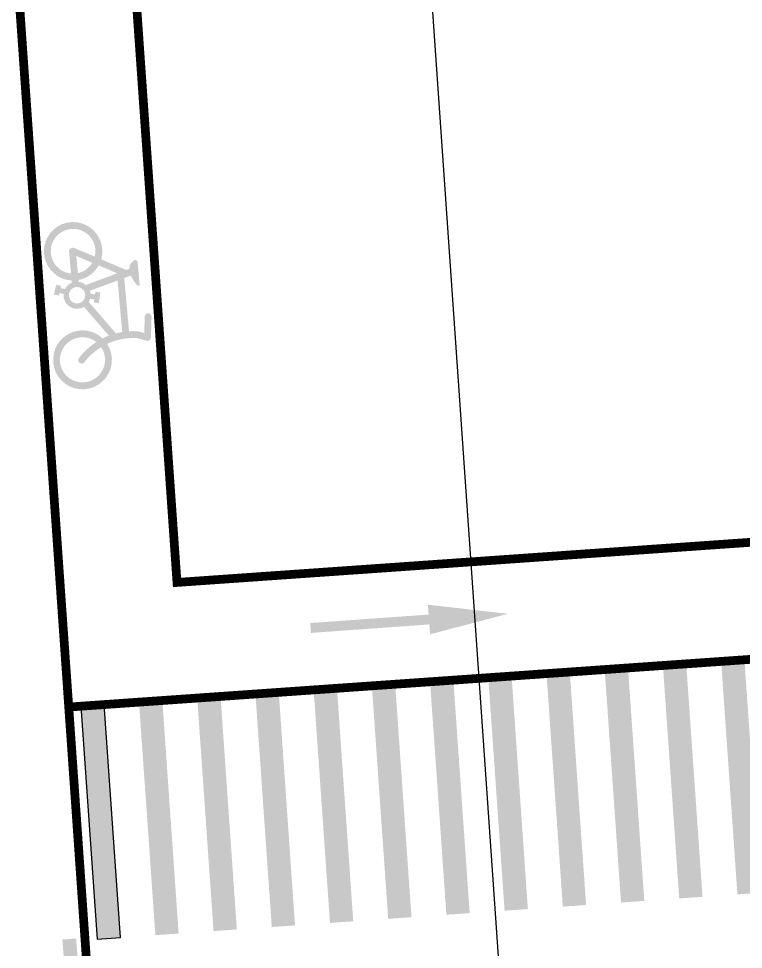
# Model space of a CAD drawing. Extents: x 561664 to 562035, y 4300329 to 4300600.
# Drawn here: x 561718.45 to 561730.87, y 4300411.08 to 4300427.02 of the extents above; entities that cross this region are included whole.
import ezdxf

# ---------------------------------------------------------------- set-up
doc = ezdxf.new("R2010")
doc.units = 0
doc.header["$LTSCALE"] = 10
for name, color, linetype in [('@-交通标志', 7, 'CONTINUOUS'), ('@-道路标线', 7, 'CONTINUOUS'), ('AXIS', 6, 'CONTINUOUS')]:
    doc.layers.add(name, color=color, linetype=linetype)

# ---------------------------------------------------------------- blocks, each defined once
blk = doc.blocks.new('*U58')
at = {"layer": '@-道路标线'}
h = blk.add_hatch(color=0, dxfattribs=at)
h.dxf.hatch_style = 1
h.paths.add_polyline_path([(0.2075270758436646, 4.001524900195428), (0.2075487485437145, 1.124473918262189e-06), (0.6075487462879621, -4.089871399085704e-05), (0.6079691350661772, 4.001482830938393)])
blk = doc.blocks.new('*U59')
at = {"layer": '@-道路标线', "color": 0, "linetype": 'ByBlock', "lineweight": -2, "transparency": 16777216, "rotation": 4.006019333095774}
for p in [(561732.5589052937, 4300412.144776128), (561733.55646201, 4300412.214637402), (561729.5662351446, 4300411.935192304), (561730.5637918611, 4300412.005053579), (561731.5613485774, 4300412.074914853), (561727.571121712, 4300411.795469755), (561728.5686784283, 4300411.86533103), (561725.5760082793, 4300411.655747206), (561726.5735649957, 4300411.72560848), (561723.5808948467, 4300411.516024657), (561724.578451563, 4300411.585885931), (561720.5882246976, 4300411.306440832), (561721.585781414, 4300411.376302107), (561722.5833381303, 4300411.446163381), (561719.5906679813, 4300411.236579558)]:
    blk.add_blockref('*U58', p, dxfattribs=at)
blk = doc.blocks.new('A$C61B13433')
at = {"layer": '@-交通标志', "linetype": 'ByBlock', "lineweight": -3}
for points in [[(0.1324567483885739, 0, 1), (-0.1324567483885739, 0, 1)], [(0.5444273818575311, -0.2349370551073662), (0.4803246297815349, -0.007809696993717807), (-0.4397338052804116, -0.2674802106848801), (-0.3756310532044154, -0.4946075687985285)]]:
    blk.add_hatch(color=14, dxfattribs=at).paths.add_polyline_path(points)
at = {"layer": '@-交通标志', "color": 14}
blk.add_circle((0, 0), 0.1324567483885739, dxfattribs=at)

msp = doc.modelspace()

# ---------------------------------------------------------------- hatches: boundary and pattern name
at = {"layer": '@-道路标线'}
h = msp.add_hatch(color=7, dxfattribs=at)
edge = h.paths.add_edge_path()
edge.add_line((561720.2972836252, 4300422.71602621), (561720.3519934011, 4300422.736381759))
edge.add_ellipse((561720.8065507691, 4300422.779495194), major_axis=(0.4371507294697033, -0.1318293962856651), ratio=0.9999805706952836, start_angle=200.1195756284293, end_angle=202.1999952957983, ccw=False)
edge.add_ellipse((561720.5009145029, 4300422.746346506), major_axis=(-0.04340362233796796, -0.1439278772509509), ratio=0.9999999506772708, start_angle=219.8589830386828, end_angle=284.2785924977287, ccw=False)
edge.add_ellipse((561720.4492200399, 4300422.842429818), major_axis=(-0.01236639457853612, -0.0410073819893921), ratio=0.9999998303205472, start_angle=113.18325781182659, end_angle=206.501347011118, ccw=False)
edge.add_line((561720.4917844087, 4300422.847205517), (561720.5275222136, 4300422.452414463))
edge.add_ellipse((561720.5072233519, 4300422.488793056), major_axis=(-0.01202779015525926, -0.03988455828839915), ratio=0.9999998508462595, start_angle=310.81329457208363, end_angle=405.9425271505703, ccw=False)
edge.add_ellipse((561720.8065507691, 4300422.779495194), major_axis=(-0.1318298387319256, -0.4371521966364422), ratio=0.999999995276094, start_angle=307.0992444217952, end_angle=329.14455822133897, ccw=False)
edge.add_line((561720.3783622757, 4300422.620952494), (561720.2619259625, 4300422.577630715))
edge.add_line((561720.2619259618, 4300422.577630715), (561720.3445292705, 4300421.665122375))
edge.add_ellipse((561720.4204660086, 4300420.488821444), major_axis=(1.128550187081611, -0.3403313315329929), ratio=0.9999997747193812, start_angle=102.93400800517048, end_angle=110.4751074252666, ccw=False)
edge.add_line((561720.4995606886, 4300421.664914254), (561720.6049370136, 4300421.636105916))
edge.add_line((561720.6049370142, 4300421.636105915), (561720.61327021, 4300421.9166333))
edge.add_ellipse((561720.6719337981, 4300421.914890673), major_axis=(0.05619005304563864, -0.01694495804513906), ratio=0.9999999969862579, start_angle=15.0799806736444, end_angle=195.0799806736443, ccw=False)
edge.add_line((561720.730597388, 4300421.913148044), (561720.7202300031, 4300421.564141943))
edge.add_ellipse((561720.661386569, 4300421.559830277), major_axis=(0.05648850092953419, -0.01703495950620124), ratio=0.9999999565071804, start_angle=-94.40099306387123, end_angle=20.972252427922285, ccw=False)
edge.add_line((561720.6400671182, 4300421.504815539), (561720.4802513702, 4300421.54850681))
edge.add_ellipse((561720.4204660086, 4300420.488821444), major_axis=(-0.3064413320848123, -1.016169804572713), ratio=0.9999999809832021, start_angle=193.5523853715453, end_angle=221.8935450160579)
edge.add_ellipse((561719.5468518725, 4300421.175799992), major_axis=(-0.1455673422229667, -0.4827062220769296), ratio=0.9999999808311439, start_angle=-98.18991527179861, end_angle=139.7104712913849, ccw=False)
edge.add_ellipse((561719.5468518725, 4300421.175799992), major_axis=(-0.1455673417972746, -0.4827062206653218), ratio=0.9999999833191034, start_angle=153.487581228541, end_angle=261.8100847081013, ccw=False)
edge.add_ellipse((561720.4204660086, 4300420.488821444), major_axis=(-0.340331270304855, -1.128549984047038), ratio=0.9999999987140331, start_angle=217.7231741279261, end_angle=223.3859971820988, ccw=False)
edge.add_line((561719.9991600085, 4300421.589708138), (561719.5718811299, 4300422.08422973))
edge.add_ellipse((561719.453150454, 4300422.28261706), major_axis=(-0.06675326202648318, -0.2213560708882081), ratio=0.9999999485642296, start_angle=280.9424230675123, end_angle=407.6811191826454, ccw=False)
edge.add_line((561719.2231477285, 4300422.306138287), (561719.1515630322, 4300422.319259104))
edge.add_line((561719.1515630325, 4300422.319259102), (561719.142087395, 4300422.276089837))
edge.add_line((561719.1420873944, 4300422.276089839), (561719.058390776, 4300422.294461216))
edge.add_line((561719.0583907766, 4300422.294461216), (561719.0950850721, 4300422.461633714))
edge.add_line((561719.0950850723, 4300422.461633714), (561719.1787816897, 4300422.443262338))
edge.add_line((561719.1787816901, 4300422.443262337), (561719.1699455339, 4300422.403006415))
edge.add_line((561719.1699455315, 4300422.403006415), (561719.2477457796, 4300422.388746342))
edge.add_ellipse((561719.453150454, 4300422.28261706), major_axis=(0.221356062072251, -0.06675325936789844), ratio=0.9999998710940378, start_angle=156.077858777343, end_angle=169.4568067655877, ccw=False)
edge.add_line((561719.2778775664, 4300422.433394775), (561719.2995765117, 4300422.455445155))
edge.add_ellipse((561719.453150454, 4300422.28261706), major_axis=(-0.06675326134270974, -0.2213560686207923), ratio=0.99999997824153, start_angle=219.2364363992578, end_angle=238.4055656186149, ccw=False)
edge.add_line((561719.3648411082, 4300422.496289627), (561719.3612589168, 4300422.535861652))
edge.add_ellipse((561719.3857552558, 4300423.03597373), major_axis=(0.479387808795206, -0.1445666246441891), ratio=0.999999957172602, start_angle=251.5529690226818, end_angle=283.97727336007733, ccw=False)
edge.add_line((561719.0969253276, 4300422.626963423), (561719.0056053401, 4300422.710093092))
edge.add_ellipse((561719.3857552558, 4300423.03597373), major_axis=(-0.1445666184189494, -0.4793877881521024), ratio=0.9999999765459381, start_angle=90.72597712170881, end_angle=327.3860601384187, ccw=False)
edge.add_line((561719.8669362608, 4300422.897492733), (561720.2972836291, 4300422.71602621))
edge = h.paths.add_edge_path(flags=16)
edge.add_line((561720.1479072887, 4300422.535208449), (561719.6717074505, 4300422.35803155))
edge.add_ellipse((561719.453150454, 4300422.28261706), major_axis=(-0.06675335500847111, -0.2213563792196196), ratio=0.9999989921065656, start_angle=113.33312174311399, end_angle=125.81877227170509, ccw=False)
edge.add_line((561719.6828428609, 4300422.308997036), (561719.7608994531, 4300422.294689977))
edge.add_line((561719.7608994553, 4300422.294689977), (561719.767947083, 4300422.342189079))
edge.add_line((561719.7679470833, 4300422.342189078), (561719.8527083162, 4300422.329612724))
edge.add_line((561719.8527083155, 4300422.329612724), (561719.825601943, 4300422.14692308))
edge.add_line((561719.8256019428, 4300422.146923079), (561719.7408407072, 4300422.159499434))
edge.add_line((561719.740840706, 4300422.159499434), (561719.748315833, 4300422.209879782))
edge.add_line((561719.7483158335, 4300422.209879782), (561719.676543557, 4300422.223034981))
edge.add_ellipse((561719.453150454, 4300422.28261706), major_axis=(0.2213560618616833, -0.06675325930439845), ratio=0.9999996316774112, start_angle=-12.801403836924408, end_angle=1.8475263374838278, ccw=False)
edge.add_line((561719.6542138048, 4300422.168476649), (561720.1205311777, 4300421.628772917))
edge.add_ellipse((561720.4204660086, 4300420.488821444), major_axis=(-0.3403312448677053, -1.12854989969659), ratio=0.9999999651228509, start_angle=206.1845881327514, end_angle=211.5225778991242, ccw=False)
edge.add_line((561720.2278824951, 4300421.651732384), (561720.1479072886, 4300422.53520845))
edge = h.paths.add_edge_path(flags=16)
edge.add_line((561720.142338953, 4300422.658376847), (561719.8234717381, 4300422.792835027))
edge.add_ellipse((561719.3857552558, 4300423.03597373), major_axis=(-0.14456661933886, -0.4793877912025579), ratio=0.9999999682488206, start_angle=387.44292668244736, end_angle=437.7305866839091, ccw=False)
edge.add_line((561719.4783896273, 4300422.543905609), (561719.4812684921, 4300422.512103187))
edge.add_ellipse((561719.453150454, 4300422.28261706), major_axis=(0.2213560924404254, -0.06675326852587934), ratio=0.9999998818253548, start_angle=66.12125378608778, end_angle=99.79606636223912, ccw=False)
edge.add_line((561719.6037953962, 4300422.458004084), (561720.1423389529, 4300422.658376846))
edge = h.paths.add_edge_path(flags=16)
edge.add_line((561719.3601994589, 4300422.387221674), (561719.3470661192, 4300422.373875629))
edge.add_ellipse((561719.453150454, 4300422.28261706), major_axis=(0.09859232057135024, -0.09930542529703781), ratio=0.9999982862807512, start_angle=184.5028513073123, end_angle=536.8305418411982)
edge = h.paths.add_edge_path(flags=16)
edge.add_ellipse((561719.5468518725, 4300421.175799992), major_axis=(-0.1116774256479042, -0.3703261143780905), ratio=0.9999999827594351, start_angle=158.9141864051265, end_angle=261.729474163011)
edge.add_ellipse((561719.5468518725, 4300421.175799992), major_axis=(-0.1116774269097756, -0.3703261185624993), ratio=0.9999999726421697, start_angle=261.7294742455286, end_angle=501.1211886144014)
edge.add_ellipse((561720.4204660086, 4300420.488821444), major_axis=(-0.3064413336176038, -1.016169809655502), ratio=0.9999999693913519, start_angle=228.2603932092995, end_angle=249.2839976678984)
edge.add_ellipse((561719.5320993923, 4300421.170979246), major_axis=(-0.01694544223030309, -0.05619165861999162), ratio=0.9999984609880854, start_angle=249.7117148502653, end_angle=428.8563375229205, ccw=False)
edge.add_ellipse((561720.4204660086, 4300420.488821444), major_axis=(-0.3403312512632098, -1.128549920904298), ratio=0.9999999672635289, start_angle=229.4454243372494, end_angle=249.28399770017649, ccw=False)
edge = h.paths.add_edge_path(flags=16)
edge.add_line((561719.7144850818, 4300422.838791921), (561719.4412663971, 4300422.954001279))
edge.add_line((561719.4412663961, 4300422.954001279), (561719.4677435451, 4300422.661511593))
edge.add_ellipse((561719.3857552558, 4300423.03597373), major_axis=(-0.1106767017044669, -0.3670076799909421), ratio=0.9999999719880538, start_angle=29.13147224983823, end_angle=75.82490958884358)
edge = h.paths.add_edge_path(flags=16)
edge.add_ellipse((561719.3857552558, 4300423.03597373), major_axis=(-0.1106767034645338, -0.3670076858273829), ratio=0.9999999542659418, start_angle=92.82568757028405, end_angle=327.3860593604895)
edge.add_line((561719.0947216805, 4300422.786487403), (561719.1646340614, 4300422.722845347))
edge.add_ellipse((561719.3857552558, 4300423.03597373), major_axis=(-0.1106767029855723, -0.3670076842391307), ratio=0.9999999059556514, start_angle=341.5529669549778, end_angle=371.5106501264239)
edge.add_line((561719.3505409285, 4300422.654261897), (561719.3174837539, 4300423.019440345))
edge.add_ellipse((561719.382104571, 4300423.030891755), major_axis=(0.06283273313752151, -0.01894815842248719), ratio=0.9999999181052606, start_angle=79.8263932664151, end_angle=206.8305000872452, ccw=False)
edge.add_line((561719.4118530378, 4300423.089389729), (561719.7577727833, 4300422.943524185))
msp.add_hatch(color=7, dxfattribs=at).paths.add_polyline_path([(561723.4555826947, 4300416.582735012), (561723.4616435372, 4300416.498201354), (561725.4904513421, 4300416.643661588), (561725.5025730269, 4300416.47459427), (561726.8369290332, 4300416.825168735), (561725.4662079696, 4300416.981796221), (561725.4783296554, 4300416.812728903), (561723.4495218514, 4300416.66726867)])

# ---------------------------------------------------------------- linework, layer by layer
at = {"layer": '@-道路标线', "color": 7, "linetype": 'Continuous', "const_width": 0.15, "flags": 128}
msp.add_lwpolyline([(561706.4980010309, 4300598.505163914), (561716.8367550777, 4300450.556944704, 0.02202808389933483), (561716.8367550777, 4300450.556944704), (561719.9398322989, 4300406.251211849, 0.07625615665266425), (561719.9398322989, 4300406.251211849), (561725.346517058, 4300329.150937804)], format="xyb", dxfattribs=at)
for points in [[(561733.2094457095, 4300441.108815232), (561719.57028496, 4300440.153558061), (561721.166479756, 4300417.362972897), (561734.8412703652, 4300418.319207409)], [(561719.3110932081, 4300415.228347835), (561735.9793995963, 4300416.393909362)]]:
    msp.add_lwpolyline(points, dxfattribs=at)
at = {"layer": '@-道路标线', "flags": 128}
msp.add_lwpolyline([(561719.5181363797, 4300415.242825704), (561719.7977095508, 4300411.2510803), (561720.1967351709, 4300411.278982889), (561719.9176029844, 4300415.27075913), (561719.5181363797, 4300415.242825704)], dxfattribs=at)
at = {"layer": 'AXIS', "color": 2}
msp.add_line((561728.8878806573, 4300379.215767653), (561723.0495366928, 4300463.107802789), dxfattribs=at)

# ---------------------------------------------------------------- block references
at = {"layer": '@-交通标志', "rotation": 78.62123850380816}
msp.add_blockref('A$C61B13433', (561719.0994722099, 4300410.77638798, -197.3085), dxfattribs=at)
at = {"layer": '@-道路标线'}
msp.add_blockref('*U59', (0, 0), dxfattribs=at)

doc.saveas('drawing.dxf')
